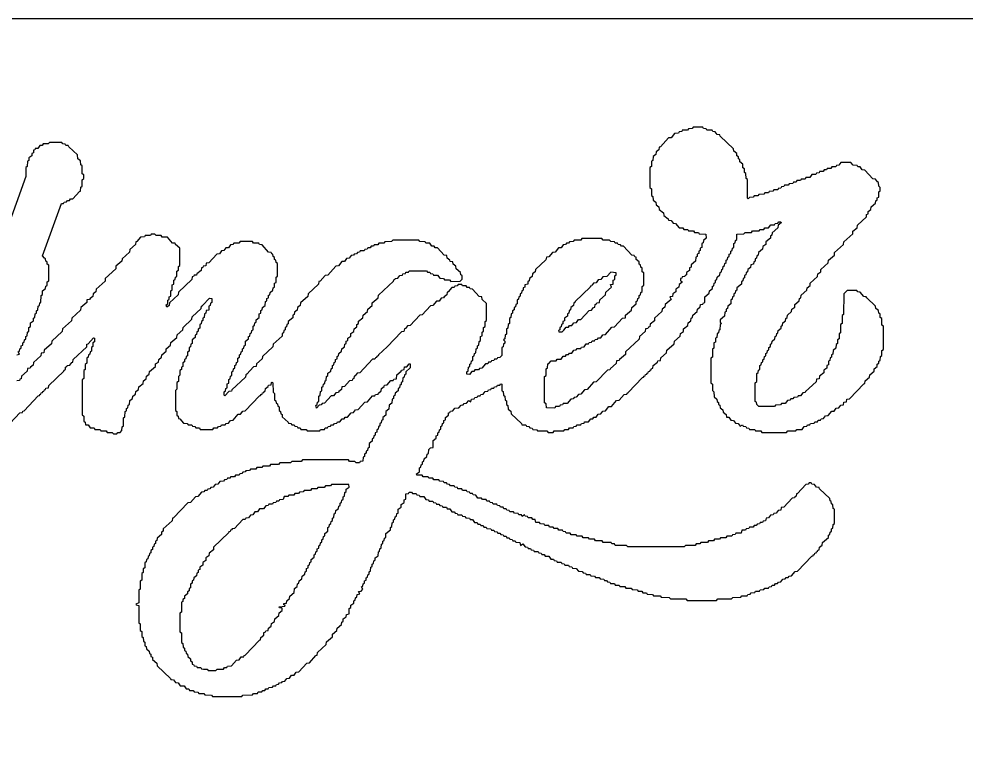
# Model space of a CAD drawing. Header units: millimetres. Extents: x 0 to 194, y 0 to 384.
# Drawn here: x 55.5 to 111, y 227.3 to 269.5 of the extents above; entities that cross this region are included whole.
import ezdxf

# ---------------------------------------------------------------- set-up
doc = ezdxf.new("R2010")
doc.units = ezdxf.units.MM
doc.layers.add('CUT_INNER', color=1, linetype='CONTINUOUS')
doc.layers.add('CUT_OUTER', color=1, linetype='CONTINUOUS')

msp = doc.modelspace()

# ---------------------------------------------------------------- linework, layer by layer
at = {"layer": 'CUT_INNER'}
msp.add_lwpolyline([(25.39, 27.815), (174.61, 27.815, 0.4142136), (176.61, 29.815), (176.61, 267.485, 0.4142136), (174.61, 269.485), (25.39, 269.485, 0.4142136), (23.39, 267.485), (23.39, 29.815, 0.4142136)], format="xyb", close=True, dxfattribs=at)
for points in [[(90.1845, 254.652), (89.9525, 254.393), (89.7195, 254.38), (89.5945, 254.214), (89.4445, 254.197), (89.3265, 254.035), (89.1755, 254.018), (89.1535, 253.951), (89.0865, 253.929), (89.0645, 253.862), (88.9975, 253.839), (88.9745, 253.772), (88.0975, 252.94), (88.0745, 252.873), (88.0075, 252.85), (87.9955, 252.706), (87.8295, 252.582), (87.8165, 252.438), (87.7325, 252.388), (87.7275, 252.259), (87.6465, 252.217), (87.6375, 252.08), (87.4715, 251.956), (87.4585, 251.812), (87.3755, 251.762), (87.3695, 251.633), (87.2885, 251.592), (87.2805, 251.455), (87.1985, 251.413), (87.1905, 251.276), (87.1095, 251.234), (87.1345, 251.167), (87.3345, 251.165), (87.4235, 251.255), (87.5665, 251.425), (87.7105, 251.438), (87.7605, 251.522), (87.8895, 251.527), (88.0135, 251.694), (88.1645, 251.71), (88.2815, 251.872), (88.4325, 251.889), (88.9075, 252.409), (89.0515, 252.421), (89.1755, 252.588), (89.2425, 252.61), (89.2555, 252.754), (89.3325, 252.789), (89.3545, 252.856), (89.5115, 252.878), (89.5275, 253.029), (89.8685, 253.325), (89.8855, 253.476), (90.2265, 253.772), (90.1535, 253.923), (90.3205, 253.958), (90.3255, 254.176), (90.4095, 254.226), (90.4155, 254.444), (90.4985, 254.495), (90.5015, 254.623)], [(73.8225, 242.224), (73.7535, 242.136), (73.4545, 242.133), (73.3865, 242.045), (73.0075, 242.044), (72.9575, 241.96), (72.6505, 241.955), (72.5915, 241.868), (72.2025, 241.865), (72.1525, 241.781), (71.9345, 241.776), (71.8845, 241.692), (71.6585, 241.684), (71.6075, 241.6), (71.3085, 241.597), (71.2585, 241.513), (71.0325, 241.505), (70.9905, 241.334), (70.7635, 241.326), (70.7225, 241.245), (70.5935, 241.239), (70.5435, 241.155), (70.3995, 241.143), (70.3645, 241.066), (70.1465, 241.06), (70.0965, 240.977), (69.9595, 240.968), (69.8275, 240.798), (69.6015, 240.789), (69.4775, 240.623), (69.3265, 240.606), (69.2095, 240.444), (69.0585, 240.428), (68.9405, 240.266), (68.7965, 240.253), (68.7465, 240.169), (68.6115, 240.159), (68.1365, 239.64), (67.9855, 239.623), (67.9625, 239.556), (67.8955, 239.534), (67.8735, 239.466), (67.8065, 239.444), (67.7845, 239.377), (66.9065, 238.544), (66.8895, 238.394), (66.6385, 238.187), (66.6215, 238.036), (66.4595, 237.919), (66.4425, 237.768), (66.2805, 237.65), (66.2645, 237.499), (66.0975, 237.375), (66.0895, 237.238), (66.0085, 237.196), (66.0025, 237.068), (65.9185, 237.017), (65.9065, 236.874), (65.7405, 236.749), (65.7315, 236.612), (65.6545, 236.577), (65.6425, 236.433), (65.5585, 236.383), (65.5525, 236.165), (65.4765, 236.13), (65.4635, 235.986), (65.3795, 235.936), (65.3745, 235.808), (65.2075, 235.683), (65.1955, 235.539), (65.1115, 235.489), (65.1055, 235.36), (65.0245, 235.319), (65.0195, 234.743), (64.9315, 234.675), (64.9315, 233.59), (65.0195, 233.522), (65.0205, 232.965), (65.1085, 232.896), (65.1145, 232.678), (65.1955, 232.636), (65.2035, 232.499), (65.2845, 232.457), (65.2905, 232.329), (65.3745, 232.279), (65.3865, 232.135), (65.5525, 232.01), (65.5585, 231.882), (65.6425, 231.832), (65.6545, 231.688), (65.7225, 231.665), (65.7565, 231.588), (65.9005, 231.576), (65.9355, 231.499), (66.1535, 231.493), (66.2035, 231.41), (66.3225, 231.405), (66.5195, 231.401), (66.5795, 231.316), (67.0385, 231.316), (67.1065, 231.404), (67.4945, 231.407), (67.5455, 231.491), (67.6895, 231.503), (67.7235, 231.58), (67.9575, 231.593), (68.2535, 231.934), (68.3975, 231.946), (68.5215, 232.112), (68.6725, 232.129), (68.6945, 232.196), (68.7625, 232.219), (69.5945, 233.096), (69.6615, 233.118), (69.6745, 233.262), (69.8405, 233.386), (69.8575, 233.537), (69.9245, 233.56), (69.9595, 233.637), (70.1085, 233.655), (70.1215, 233.799), (70.2875, 233.923), (70.3045, 234.074), (70.4665, 234.191), (70.4835, 234.342), (70.7345, 234.549), (70.7515, 234.7), (70.9215, 234.842), (70.9135, 234.968), (70.7635, 234.986), (70.7475, 235.05), (71.0865, 235.08), (71.0965, 235.14), (71.0195, 235.175), (71.0195, 235.236), (71.1815, 235.264), (71.1945, 235.408), (71.3605, 235.532), (71.3775, 235.683), (71.6325, 235.897), (71.6415, 236.123), (71.8075, 236.248), (71.8205, 236.392), (71.9035, 236.442), (71.9135, 236.577), (72.0755, 236.695), (72.0925, 236.846), (72.2585, 236.97), (72.2675, 237.107), (72.3445, 237.142), (72.3565, 237.286), (72.4405, 237.336), (72.4465, 237.464), (72.5275, 237.506), (72.5355, 237.643), (72.6165, 237.685), (72.6245, 237.822), (72.7955, 237.953), (72.8035, 238.09), (72.8845, 238.132), (72.8935, 238.269), (72.9745, 238.311), (72.9825, 238.448), (73.0635, 238.49), (73.0715, 238.627), (73.1485, 238.662), (73.1615, 238.806), (73.2455, 238.856), (73.2505, 238.984), (73.3315, 239.026), (73.3405, 239.163), (73.4215, 239.205), (73.4295, 239.342), (73.6005, 239.473), (73.6085, 239.7), (73.6855, 239.735), (73.6975, 239.879), (73.7815, 239.929), (73.7875, 240.057), (73.8685, 240.099), (73.8765, 240.236), (73.9575, 240.278), (73.9665, 240.504), (74.0475, 240.546), (74.0595, 240.69), (74.2255, 240.815), (74.2345, 240.952), (74.3155, 240.993), (74.3235, 241.13), (74.4045, 241.172), (74.4105, 241.301), (74.4945, 241.351), (74.5065, 241.495), (74.5835, 241.53), (74.5895, 241.748), (74.6725, 241.798), (74.6815, 241.935), (74.8515, 242.066), (74.8265, 242.223)]]:
    msp.add_lwpolyline(points, close=True, dxfattribs=at)
at = {"layer": 'CUT_OUTER'}
for points in [[(54.9925, 245.809), (55.5575, 246.418), (55.7075, 246.435), (55.7305, 246.502), (55.7975, 246.524), (56.6295, 247.402), (56.6965, 247.424), (56.7195, 247.491), (56.7865, 247.514), (56.8085, 247.581), (56.8755, 247.603), (56.8985, 247.67), (56.9655, 247.692), (56.9875, 247.759), (57.0545, 247.782), (57.0775, 247.849), (57.2335, 247.871), (57.2505, 248.022), (58.1275, 248.855), (58.1495, 248.922), (58.2175, 248.944), (58.2295, 249.088), (58.3065, 249.123), (58.3285, 249.19), (58.4795, 249.207), (58.5975, 249.369), (58.6645, 249.391), (58.6805, 249.542), (59.4685, 250.285), (59.4855, 250.436), (59.5525, 250.459), (59.8735, 250.808), (59.9225, 250.778), (59.9225, 250.569), (59.8365, 250.51), (59.8305, 250.292), (59.7465, 250.242), (59.7415, 250.024), (59.6645, 249.989), (59.6515, 249.845), (59.5745, 249.81), (59.5625, 249.666), (59.4785, 249.616), (59.4755, 249.317), (59.3875, 249.249), (59.3865, 248.959), (59.2995, 248.901), (59.2965, 248.423), (59.2085, 248.355), (59.2085, 246.287), (59.2965, 246.218), (59.2995, 245.919), (59.3835, 245.869), (59.4015, 245.72), (59.5455, 245.707), (59.6695, 245.541), (59.9035, 245.528), (59.9535, 245.444), (60.2525, 245.442), (60.3025, 245.358), (60.6105, 245.352), (60.6605, 245.268), (60.9675, 245.263), (61.0365, 245.175), (61.2365, 245.176), (61.2865, 245.26), (61.4235, 245.268), (61.5295, 245.375), (61.5375, 245.601), (61.6215, 245.651), (61.6245, 246.129), (61.7115, 246.188), (61.7165, 246.495), (61.7975, 246.537), (61.8035, 246.665), (61.8875, 246.716), (61.8995, 246.86), (61.9765, 246.895), (61.9895, 247.128), (62.1515, 247.245), (62.1675, 247.396), (62.3295, 247.514), (62.3465, 247.664), (62.5085, 247.782), (62.5255, 247.933), (62.7775, 248.139), (62.7935, 248.29), (62.9555, 248.408), (62.9725, 248.558), (63.1385, 248.683), (63.1515, 248.827), (63.4925, 249.123), (63.5095, 249.274), (63.6715, 249.391), (63.6875, 249.542), (63.8545, 249.666), (63.8665, 249.81), (64.1185, 250.017), (64.1345, 250.168), (64.3865, 250.375), (64.4035, 250.526), (64.7445, 250.822), (64.7605, 250.973), (65.1015, 251.269), (65.1185, 251.42), (65.6385, 251.895), (65.6545, 252.046), (66.1745, 252.521), (66.1915, 252.671), (66.2585, 252.694), (66.6595, 253.131), (66.8045, 253.112), (66.8045, 252.885), (66.7235, 252.843), (66.7115, 252.699), (66.6345, 252.664), (66.6215, 252.431), (66.4655, 252.409), (66.4475, 252.259), (66.3665, 252.217), (66.3575, 251.991), (66.2765, 251.949), (66.2715, 251.821), (66.1875, 251.77), (66.1745, 251.626), (66.0975, 251.592), (66.0895, 251.365), (66.0085, 251.323), (66.0025, 251.195), (65.9185, 251.144), (65.9065, 251.001), (65.8295, 250.966), (65.8215, 250.829), (65.6505, 250.697), (65.6455, 250.479), (65.5615, 250.429), (65.5485, 250.285), (65.4715, 250.25), (65.4635, 250.024), (65.3795, 249.974), (65.3745, 249.756), (65.2935, 249.714), (65.2845, 249.577), (65.2075, 249.542), (65.1955, 249.398), (65.1115, 249.348), (65.1055, 249.13), (65.0295, 249.095), (65.0165, 248.951), (64.9325, 248.901), (64.9315, 248.612), (64.8435, 248.543), (64.8405, 248.244), (64.7535, 248.185), (64.7515, 247.797), (64.6635, 247.729), (64.6635, 246.555), (64.7485, 246.495), (64.7535, 246.277), (64.8375, 246.227), (64.8505, 246.083), (64.9175, 246.061), (65.1315, 245.805), (65.3575, 245.797), (65.4075, 245.713), (65.6255, 245.707), (65.6675, 245.626), (65.8045, 245.618), (65.8545, 245.534), (66.0725, 245.528), (66.1225, 245.444), (66.8685, 245.444), (66.9195, 245.528), (67.1375, 245.534), (67.1875, 245.618), (67.3315, 245.63), (67.3665, 245.707), (67.5845, 245.713), (67.6345, 245.797), (67.7785, 245.809), (67.8955, 245.971), (68.0465, 245.988), (68.3425, 246.329), (68.4865, 246.341), (68.6115, 246.508), (68.7625, 246.524), (69.5945, 247.402), (69.6615, 247.424), (69.6845, 247.491), (69.7515, 247.514), (69.7735, 247.581), (69.8405, 247.603), (69.8625, 247.67), (69.9295, 247.692), (69.9465, 247.843), (70.1085, 247.961), (70.1315, 248.028), (70.2875, 248.05), (70.3005, 248.194), (70.3465, 248.215), (70.3855, 248.176), (70.3865, 247.618), (70.4745, 247.55), (70.4765, 247.171), (70.5605, 247.121), (70.5725, 246.977), (70.6495, 246.942), (70.6615, 246.798), (70.7385, 246.763), (70.7445, 246.545), (70.8285, 246.495), (70.8405, 246.351), (70.9175, 246.316), (70.9305, 246.172), (71.2715, 245.876), (71.2935, 245.809), (71.4375, 245.797), (71.4875, 245.713), (71.6165, 245.707), (71.6585, 245.626), (71.7955, 245.618), (71.8365, 245.537), (71.9735, 245.528), (72.0155, 245.447), (72.3235, 245.442), (72.3915, 245.354), (73.1275, 245.355), (73.1785, 245.439), (73.4045, 245.447), (73.4465, 245.528), (73.5835, 245.537), (73.6185, 245.614), (73.7625, 245.626), (73.8125, 245.71), (73.9405, 245.715), (73.9825, 245.797), (74.1195, 245.805), (74.1615, 245.886), (74.2985, 245.894), (74.4295, 246.065), (74.5585, 246.07), (74.6085, 246.154), (74.7525, 246.167), (74.9595, 246.418), (75.1105, 246.435), (75.2275, 246.597), (75.3785, 246.614), (75.7645, 247.044), (75.9145, 247.061), (76.2115, 247.402), (76.3465, 247.412), (76.3965, 247.495), (76.5405, 247.508), (76.5635, 247.575), (76.7295, 247.699), (76.7425, 247.843), (76.9045, 247.961), (76.9265, 248.028), (77.0775, 248.044), (77.2915, 248.3), (77.4195, 248.306), (77.4695, 248.389), (77.6135, 248.402), (77.6365, 248.648), (77.8875, 248.855), (77.9095, 248.922), (78.0665, 248.944), (78.0885, 249.101), (78.2325, 249.113), (78.3565, 249.279), (78.4245, 249.274), (78.4285, 249.04), (78.1685, 248.82), (78.1605, 248.683), (78.0835, 248.648), (78.0705, 248.504), (77.9865, 248.454), (77.9815, 248.236), (77.9005, 248.194), (77.8945, 248.065), (77.8105, 248.015), (77.7985, 247.871), (77.7215, 247.836), (77.7125, 247.699), (77.5465, 247.575), (77.5345, 247.431), (77.4505, 247.381), (77.4445, 247.252), (77.3635, 247.21), (77.3555, 246.984), (77.1845, 246.853), (77.1765, 246.626), (77.0065, 246.495), (76.9975, 246.269), (76.8275, 246.137), (76.8185, 246), (76.7425, 245.966), (76.7295, 245.822), (76.6455, 245.771), (76.6405, 245.643), (76.5585, 245.601), (76.5505, 245.464), (76.4695, 245.422), (76.4615, 245.285), (76.3805, 245.243), (76.3715, 245.106), (76.2905, 245.064), (76.2825, 244.928), (76.2015, 244.886), (76.1925, 244.749), (76.0225, 244.617), (76.0145, 244.391), (75.9335, 244.349), (75.9245, 244.212), (75.8435, 244.17), (75.8385, 244.042), (75.7545, 243.992), (75.7415, 243.848), (75.6645, 243.813), (75.6465, 243.574), (75.5025, 243.561), (75.4525, 243.477), (75.2525, 243.476), (75.1845, 243.564), (74.8765, 243.57), (74.8165, 243.655), (72.1235, 243.655), (72.0455, 243.565), (71.4875, 243.564), (71.4195, 243.476), (70.7825, 243.476), (70.7135, 243.388), (70.2355, 243.385), (70.1775, 243.299), (69.7885, 243.296), (69.7305, 243.209), (69.4315, 243.206), (69.3725, 243.12), (69.0735, 243.117), (69.0145, 243.03), (68.7965, 243.025), (68.7625, 242.948), (68.6185, 242.935), (68.5675, 242.852), (68.4395, 242.846), (68.3975, 242.765), (68.1795, 242.759), (68.1205, 242.673), (67.9025, 242.667), (67.8675, 242.59), (67.7235, 242.578), (67.6895, 242.501), (67.5455, 242.488), (67.4945, 242.404), (67.2765, 242.399), (67.1525, 242.233), (67.0015, 242.216), (66.8845, 242.054), (66.7405, 242.041), (66.6905, 241.957), (66.5615, 241.952), (66.5195, 241.871), (66.3825, 241.862), (66.3405, 241.781), (66.2035, 241.773), (65.9905, 241.517), (65.8395, 241.501), (65.5435, 241.16), (65.3925, 241.143), (64.5595, 240.266), (64.4925, 240.243), (64.4755, 240.092), (63.9565, 239.617), (63.9435, 239.473), (63.8595, 239.423), (63.8495, 239.288), (63.5945, 239.074), (63.5855, 238.937), (63.5045, 238.895), (63.4965, 238.758), (63.4155, 238.716), (63.4075, 238.579), (63.3265, 238.537), (63.3175, 238.4), (63.2365, 238.359), (63.2285, 238.222), (63.1475, 238.18), (63.1385, 238.043), (63.0625, 238.008), (63.0495, 237.864), (62.9725, 237.829), (62.9605, 237.685), (62.8765, 237.635), (62.8735, 237.336), (62.7865, 237.277), (62.7815, 237.059), (62.6975, 237.009), (62.6945, 236.621), (62.6075, 236.562), (62.6055, 236.084), (62.5185, 236.025), (62.5155, 235.279), (62.3385, 235.211), (62.3595, 235.165), (62.5155, 235.131), (62.5185, 234.117), (62.6055, 234.058), (62.6075, 233.67), (62.6945, 233.611), (62.6975, 233.312), (62.7815, 233.262), (62.7895, 233.036), (62.8735, 232.985), (62.8785, 232.768), (62.9605, 232.726), (62.9725, 232.582), (63.1385, 232.457), (63.1475, 232.32), (63.2285, 232.279), (63.2335, 232.15), (63.3175, 232.1), (63.3305, 231.956), (63.5815, 231.749), (63.5985, 231.598), (64.3865, 230.855), (64.4085, 230.788), (64.5595, 230.771), (64.6775, 230.609), (64.8275, 230.592), (64.9525, 230.426), (65.1785, 230.418), (65.3025, 230.251), (65.4465, 230.239), (65.4885, 230.158), (65.7155, 230.149), (65.7565, 230.068), (65.9835, 230.06), (66.0335, 229.976), (66.3325, 229.973), (66.3915, 229.887), (66.7795, 229.884), (66.8385, 229.797), (68.5585, 229.796), (68.6265, 229.884), (69.1935, 229.887), (69.2525, 229.973), (69.4705, 229.979), (69.5205, 230.063), (69.7385, 230.068), (69.7805, 230.149), (69.9085, 230.155), (69.9595, 230.239), (70.1035, 230.251), (70.1385, 230.328), (70.3645, 230.337), (70.4065, 230.418), (70.5435, 230.426), (70.5855, 230.507), (70.7135, 230.513), (70.7635, 230.597), (70.9075, 230.609), (70.9425, 230.686), (71.0795, 230.694), (71.2045, 230.861), (71.3545, 230.877), (71.4725, 231.039), (71.6235, 231.056), (71.7405, 231.218), (71.8915, 231.235), (72.3665, 231.755), (72.5175, 231.771), (72.9025, 232.202), (72.9695, 232.224), (72.9865, 232.375), (73.5065, 232.85), (73.5235, 233.001), (73.8645, 233.297), (73.8765, 233.441), (74.1325, 233.655), (74.1495, 233.806), (74.4005, 234.012), (74.4135, 234.156), (74.4965, 234.207), (74.5065, 234.342), (74.6725, 234.466), (74.6855, 234.61), (74.8515, 234.645), (74.8575, 234.953), (74.9415, 235.003), (74.9495, 235.14), (75.1205, 235.271), (75.1285, 235.408), (75.2095, 235.45), (75.2155, 235.578), (75.2985, 235.629), (75.3115, 235.773), (75.4775, 235.808), (75.3965, 235.944), (75.5505, 235.97), (75.6565, 236.076), (75.5755, 236.213), (75.6565, 236.255), (75.6645, 236.392), (75.7485, 236.442), (75.7545, 236.57), (75.8355, 236.612), (75.8435, 236.749), (75.9245, 236.791), (75.9335, 236.928), (76.0145, 236.97), (76.0225, 237.107), (76.1035, 237.149), (76.1115, 237.375), (76.1925, 237.417), (76.1985, 237.545), (76.2825, 237.596), (76.2945, 237.74), (76.3715, 237.775), (76.3805, 237.912), (76.5505, 238.043), (76.5585, 238.269), (76.6355, 238.304), (76.6485, 238.448), (76.7325, 238.498), (76.7375, 238.716), (76.8185, 238.758), (76.8245, 238.887), (76.9085, 238.937), (76.9205, 239.081), (76.9975, 239.116), (77.0065, 239.342), (77.2655, 239.563), (77.2745, 239.7), (77.3585, 239.75), (77.3635, 239.968), (77.4445, 240.01), (77.4535, 240.147), (77.5345, 240.189), (77.5395, 240.317), (77.6235, 240.368), (77.6365, 240.511), (77.7125, 240.546), (77.7215, 240.773), (77.8875, 240.897), (77.9045, 241.048), (78.0665, 241.165), (78.0785, 241.309), (78.1605, 241.351), (78.1685, 241.667), (78.3225, 241.692), (78.3725, 241.776), (78.5005, 241.773), (78.5515, 241.689), (78.7695, 241.684), (78.8045, 241.607), (78.9475, 241.594), (78.9985, 241.51), (79.2165, 241.505), (79.3475, 241.334), (79.4845, 241.326), (79.5345, 241.242), (79.7525, 241.237), (79.7945, 241.155), (79.9315, 241.147), (79.9735, 241.066), (80.1015, 241.06), (80.1525, 240.977), (80.2965, 240.964), (80.3315, 240.887), (80.5575, 240.879), (80.5995, 240.798), (80.7435, 240.785), (80.8605, 240.623), (81.0045, 240.611), (81.0545, 240.527), (81.1835, 240.521), (81.2255, 240.44), (81.4515, 240.432), (81.4865, 240.355), (81.6305, 240.342), (81.6805, 240.259), (81.8985, 240.253), (81.9405, 240.172), (82.0845, 240.159), (82.2015, 239.997), (82.3455, 239.985), (82.3955, 239.901), (82.5245, 239.895), (82.5665, 239.814), (82.7035, 239.806), (82.7455, 239.725), (82.8825, 239.717), (82.9235, 239.635), (83.1505, 239.627), (83.1925, 239.546), (83.3295, 239.538), (83.3715, 239.457), (83.5075, 239.448), (83.5585, 239.364), (83.6865, 239.359), (83.7285, 239.278), (83.8655, 239.269), (83.9075, 239.188), (84.0445, 239.18), (84.0865, 239.099), (84.2235, 239.091), (84.2655, 239.01), (84.4025, 239.001), (84.4435, 238.92), (84.5805, 238.912), (84.6225, 238.831), (84.8495, 238.822), (84.8915, 238.652), (85.0275, 238.733), (85.1525, 238.567), (85.2965, 238.554), (85.3465, 238.47), (85.4755, 238.465), (85.5165, 238.384), (85.6535, 238.375), (85.6955, 238.294), (85.9225, 238.286), (85.9575, 238.209), (86.1005, 238.197), (86.1355, 238.12), (86.2795, 238.107), (86.3305, 238.023), (86.5475, 238.018), (86.6725, 237.851), (86.8165, 237.839), (86.8665, 237.755), (86.9955, 237.749), (87.0365, 237.668), (87.2635, 237.66), (87.3055, 237.579), (87.4425, 237.571), (87.4925, 237.487), (87.7105, 237.481), (87.7455, 237.404), (87.8895, 237.392), (87.9395, 237.308), (88.1575, 237.302), (88.2885, 237.132), (88.5065, 237.126), (88.5565, 237.043), (88.7005, 237.03), (88.7355, 236.953), (88.9625, 236.945), (89.0125, 236.861), (89.2305, 236.855), (89.2805, 236.772), (89.4985, 236.766), (89.5485, 236.682), (89.7665, 236.677), (89.8085, 236.595), (89.9375, 236.59), (89.9875, 236.506), (90.1315, 236.494), (90.1665, 236.417), (90.3925, 236.408), (90.4425, 236.324), (90.6605, 236.319), (90.7115, 236.235), (91.0005, 236.234), (91.0685, 236.146), (91.3675, 236.143), (91.4265, 236.056), (91.7255, 236.053), (91.7755, 235.97), (92.0025, 235.961), (92.0525, 235.877), (92.2705, 235.872), (92.3205, 235.788), (92.6275, 235.782), (92.6785, 235.699), (93.0665, 235.696), (93.1355, 235.608), (93.6035, 235.606), (93.6715, 235.518), (94.5765, 235.518), (94.6555, 235.429), (96.3655, 235.429), (96.4435, 235.518), (97.2595, 235.518), (97.3275, 235.606), (97.8055, 235.609), (97.8645, 235.696), (98.1715, 235.701), (98.2065, 235.778), (98.3505, 235.791), (98.4005, 235.875), (98.6185, 235.88), (98.6685, 235.964), (98.8865, 235.97), (98.9375, 236.053), (99.1555, 236.059), (99.2055, 236.143), (99.4235, 236.148), (99.4655, 236.229), (99.6025, 236.238), (99.6435, 236.319), (99.7805, 236.327), (99.8225, 236.408), (99.9515, 236.414), (100.0015, 236.498), (100.1455, 236.51), (100.2695, 236.677), (100.4065, 236.685), (100.4485, 236.766), (100.5775, 236.772), (100.6275, 236.855), (100.7715, 236.868), (100.9855, 237.124), (101.1295, 237.136), (101.9615, 238.014), (102.0285, 238.036), (102.0455, 238.097), (102.1185, 238.125), (102.1405, 238.192), (102.2075, 238.215), (102.2245, 238.276), (102.2975, 238.304), (102.3195, 238.371), (102.3865, 238.394), (102.4035, 238.544), (102.5695, 238.669), (102.5825, 238.813), (102.9275, 239.116), (102.9325, 239.244), (103.0165, 239.295), (103.0245, 239.432), (103.1055, 239.473), (103.1145, 239.61), (103.1955, 239.652), (103.2035, 239.879), (103.2875, 239.929), (103.2875, 240.764), (103.2035, 240.815), (103.1985, 241.033), (103.1145, 241.083), (103.1015, 241.227), (103.0245, 241.262), (103.0165, 241.399), (102.4035, 241.97), (102.3805, 242.037), (102.2365, 242.05), (102.1125, 242.216), (101.9685, 242.228), (101.9185, 242.312), (101.7985, 242.312), (101.7475, 242.228), (101.6045, 242.216), (101.1295, 241.696), (101.0625, 241.674), (101.0495, 241.53), (100.9725, 241.495), (100.9505, 241.428), (100.7995, 241.411), (100.3245, 240.891), (100.1675, 240.869), (100.1455, 240.713), (99.9945, 240.696), (99.8775, 240.534), (99.7335, 240.521), (99.6915, 240.44), (99.5475, 240.428), (99.4235, 240.261), (99.2795, 240.249), (99.2445, 240.083), (99.1155, 240.077), (99.0655, 239.993), (98.9285, 239.985), (98.8865, 239.904), (98.7495, 239.895), (98.7075, 239.814), (98.5715, 239.806), (98.5295, 239.725), (98.3025, 239.717), (98.2605, 239.635), (98.1165, 239.623), (98.0825, 239.546), (97.8555, 239.538), (97.8135, 239.367), (97.5065, 239.362), (97.4635, 239.282), (97.3195, 239.269), (97.2685, 239.186), (96.9795, 239.184), (96.9115, 239.096), (96.6125, 239.093), (96.5535, 239.007), (96.2545, 239.004), (96.1965, 238.917), (95.8975, 238.915), (95.8385, 238.828), (95.4505, 238.825), (95.3995, 238.741), (95.1735, 238.733), (95.1235, 238.649), (94.5555, 238.646), (94.4875, 238.558), (91.1685, 238.558), (91.0995, 238.646), (90.4425, 238.649), (90.3925, 238.733), (90.2485, 238.746), (90.2055, 238.825), (89.7375, 238.827), (89.6685, 238.915), (89.2805, 238.917), (89.2215, 239.004), (88.9225, 239.007), (88.8645, 239.093), (88.5655, 239.096), (88.5065, 239.183), (88.2075, 239.186), (88.1485, 239.272), (87.8505, 239.275), (87.7915, 239.362), (87.5735, 239.367), (87.5315, 239.448), (87.3875, 239.461), (87.3525, 239.538), (87.1265, 239.546), (87.0765, 239.63), (86.8585, 239.635), (86.8075, 239.719), (86.5895, 239.725), (86.5395, 239.809), (86.3215, 239.814), (86.2715, 239.898), (86.0535, 239.904), (86.0035, 239.988), (85.7855, 239.993), (85.7505, 240.159), (85.6065, 240.172), (85.5565, 240.256), (85.3385, 240.261), (85.2965, 240.342), (85.1525, 240.355), (85.1175, 240.432), (84.9885, 240.348), (84.9385, 240.432), (84.7945, 240.444), (84.7595, 240.521), (84.5335, 240.53), (84.4835, 240.613), (84.2655, 240.619), (84.2235, 240.7), (84.0865, 240.708), (84.0445, 240.789), (83.9155, 240.795), (83.8655, 240.879), (83.7215, 240.891), (83.6865, 240.968), (83.5495, 240.977), (83.5075, 241.058), (83.2815, 241.066), (83.2395, 241.147), (83.1025, 241.155), (83.0675, 241.232), (82.9235, 241.245), (82.8735, 241.329), (82.6555, 241.334), (82.6055, 241.418), (82.3875, 241.424), (82.2635, 241.59), (82.1195, 241.603), (82.0685, 241.686), (81.9405, 241.692), (81.8985, 241.773), (81.7615, 241.781), (81.7195, 241.862), (81.4935, 241.871), (81.4435, 241.955), (81.2255, 241.96), (81.1905, 242.037), (81.0465, 242.05), (80.9965, 242.133), (80.7785, 242.139), (80.7365, 242.22), (80.6075, 242.226), (80.5575, 242.309), (80.4135, 242.322), (80.3785, 242.399), (80.1525, 242.407), (80.1015, 242.491), (79.8025, 242.494), (79.7445, 242.58), (79.5265, 242.586), (79.4765, 242.67), (79.1775, 242.673), (79.1185, 242.759), (78.8115, 242.765), (78.7985, 242.836), (78.9645, 242.96), (78.9735, 243.187), (79.0495, 243.222), (79.0625, 243.366), (79.1465, 243.416), (79.1515, 243.544), (79.2325, 243.586), (79.2415, 243.723), (79.4075, 243.848), (79.4205, 243.992), (79.5015, 244.033), (79.5095, 244.26), (79.6155, 244.366), (79.7695, 244.391), (79.7775, 244.796), (79.9485, 244.928), (79.9565, 245.064), (80.0375, 245.106), (80.0465, 245.243), (80.1275, 245.285), (80.1325, 245.414), (80.2165, 245.464), (80.2295, 245.608), (80.3055, 245.643), (80.3145, 245.78), (80.3955, 245.822), (80.4035, 245.959), (80.4845, 246), (80.4935, 246.137), (80.6635, 246.269), (80.6765, 246.413), (80.7435, 246.435), (80.7785, 246.512), (80.9225, 246.524), (81.0465, 246.691), (81.2725, 246.699), (81.4035, 246.869), (81.5325, 246.875), (81.5825, 246.959), (81.7265, 246.971), (81.8515, 247.138), (81.9875, 247.057), (82.0225, 247.223), (82.1665, 247.235), (82.2175, 247.319), (82.3455, 247.325), (82.3875, 247.406), (82.5245, 247.414), (82.5665, 247.495), (82.7035, 247.504), (82.8275, 247.67), (82.9715, 247.683), (83.0215, 247.766), (83.1505, 247.772), (83.1925, 247.853), (83.3295, 247.861), (83.3715, 247.942), (83.5075, 247.951), (83.5495, 248.032), (83.6865, 248.04), (83.7285, 248.121), (83.7955, 248.096), (83.7985, 247.708), (83.8825, 247.657), (83.8875, 247.439), (83.9745, 247.381), (83.9805, 247.163), (84.0635, 247.113), (84.0695, 246.895), (84.1535, 246.844), (84.1585, 246.626), (84.3255, 246.502), (84.3415, 246.351), (84.9515, 245.787), (84.9735, 245.72), (85.2065, 245.707), (85.2485, 245.626), (85.3775, 245.62), (85.4275, 245.537), (85.5715, 245.524), (85.6065, 245.447), (85.8495, 245.422), (85.8825, 245.355), (86.4405, 245.354), (86.5085, 245.266), (86.7985, 245.264), (86.8665, 245.352), (87.4335, 245.355), (87.4925, 245.442), (87.7105, 245.447), (87.7605, 245.531), (87.9785, 245.537), (88.0135, 245.614), (88.1575, 245.626), (88.1995, 245.707), (88.4175, 245.713), (88.4675, 245.797), (88.6115, 245.809), (88.6465, 245.886), (88.8725, 245.894), (89.0035, 246.065), (89.1325, 246.07), (89.1825, 246.154), (89.3265, 246.167), (89.4445, 246.329), (89.5945, 246.346), (89.7125, 246.508), (89.8635, 246.524), (90.0695, 246.776), (90.2205, 246.793), (90.5175, 247.134), (90.6675, 247.15), (90.9645, 247.491), (91.1145, 247.508), (91.1375, 247.575), (91.2045, 247.597), (92.0365, 248.475), (92.1045, 248.497), (92.1265, 248.564), (92.1935, 248.586), (92.2155, 248.654), (92.2825, 248.676), (92.3055, 248.743), (92.3725, 248.765), (92.3945, 248.832), (92.4615, 248.855), (92.4845, 248.922), (92.5515, 248.944), (92.5735, 249.011), (92.6405, 249.034), (92.6575, 249.184), (92.9085, 249.391), (92.9315, 249.458), (93.0875, 249.481), (93.1045, 249.631), (93.4455, 249.928), (93.4625, 250.079), (93.8925, 250.464), (93.9095, 250.615), (94.2495, 250.911), (94.2665, 251.062), (94.4325, 251.186), (94.4455, 251.33), (94.6965, 251.537), (94.7135, 251.688), (94.8755, 251.805), (94.8885, 251.949), (94.9695, 251.991), (94.9825, 252.135), (95.2335, 252.342), (95.2505, 252.493), (95.4165, 252.617), (95.4295, 252.761), (95.5785, 252.779), (95.6135, 252.856), (95.6805, 252.878), (95.6935, 253.201), (95.9485, 253.415), (95.9655, 253.566), (96.1315, 253.69), (96.1405, 253.827), (96.2175, 253.862), (96.2295, 254.006), (96.3105, 254.048), (96.3185, 254.184), (96.4005, 254.226), (96.4085, 254.363), (96.5785, 254.495), (96.5875, 254.632), (96.6685, 254.673), (96.6765, 254.81), (96.7535, 254.845), (96.7665, 254.989), (96.8495, 255.039), (96.8555, 255.168), (96.9365, 255.21), (96.9445, 255.347), (97.0255, 255.389), (97.0345, 255.526), (97.1155, 255.568), (97.1235, 255.704), (97.2045, 255.746), (97.2135, 255.883), (97.2945, 255.925), (97.3025, 256.062), (97.3835, 256.104), (97.3915, 256.33), (97.4685, 256.365), (97.4815, 256.509), (97.5655, 256.559), (97.5745, 256.874), (97.9845, 256.889), (98.0525, 256.977), (98.4315, 256.979), (98.4905, 257.065), (98.8785, 257.068), (98.9375, 257.155), (99.1555, 257.16), (99.2055, 257.244), (99.4235, 257.25), (99.5545, 257.42), (99.7805, 257.428), (99.8155, 257.505), (99.9595, 257.518), (100.0195, 257.603), (100.1385, 257.599), (100.1555, 257.535), (99.9895, 257.41), (99.9725, 257.259), (99.6315, 256.963), (99.6185, 256.819), (99.5355, 256.769), (99.5295, 256.64), (99.2735, 256.427), (99.2565, 256.276), (99.0905, 256.152), (99.0785, 256.008), (98.8265, 255.801), (98.8145, 255.657), (98.7305, 255.607), (98.7245, 255.478), (98.6435, 255.436), (98.6355, 255.299), (98.5545, 255.257), (98.5415, 255.114), (98.3855, 255.091), (98.3625, 254.935), (98.2005, 254.817), (98.1885, 254.673), (98.1045, 254.623), (98.0985, 254.495), (98.0175, 254.453), (98.0095, 254.316), (97.9285, 254.274), (97.9205, 254.137), (97.8385, 254.095), (97.8305, 253.958), (97.5705, 253.737), (97.5625, 253.6), (97.4785, 253.55), (97.4725, 253.422), (97.3915, 253.38), (97.3835, 253.243), (97.3025, 253.201), (97.2945, 253.064), (97.2135, 253.022), (97.2045, 252.796), (97.0385, 252.671), (97.0255, 252.528), (96.9425, 252.477), (96.9365, 252.349), (96.8555, 252.307), (96.8475, 252.08), (96.5875, 251.86), (96.5875, 251.723), (96.6715, 251.642), (96.5845, 251.583), (96.5785, 251.276), (96.5025, 251.241), (96.4895, 251.097), (96.4055, 251.047), (96.4005, 250.829), (96.3165, 250.778), (96.3105, 250.56), (96.2265, 250.51), (96.2235, 250.211), (96.1355, 250.143), (96.1345, 249.675), (96.0465, 249.606), (96.0465, 248.165), (96.1345, 248.096), (96.1355, 247.717), (96.2235, 247.649), (96.2295, 247.342), (96.3955, 247.217), (96.4085, 247.073), (96.4925, 247.023), (96.4975, 246.895), (96.5785, 246.853), (96.5875, 246.716), (96.7535, 246.591), (96.7665, 246.448), (96.9325, 246.323), (96.9545, 246.167), (97.1055, 246.15), (97.2225, 245.988), (97.3735, 245.971), (97.4915, 245.809), (97.6425, 245.792), (97.7665, 245.626), (97.8945, 245.71), (97.9455, 245.626), (98.0895, 245.614), (98.1235, 245.537), (98.2675, 245.524), (98.3025, 245.447), (98.6105, 245.442), (98.6605, 245.358), (98.9675, 245.352), (99.0365, 245.264), (100.4785, 245.264), (100.5465, 245.352), (101.0145, 245.354), (101.0825, 245.442), (101.3905, 245.447), (101.5145, 245.614), (101.6585, 245.626), (101.7085, 245.71), (101.8375, 245.715), (101.8795, 245.797), (102.1055, 245.805), (102.1405, 245.882), (102.2845, 245.894), (102.3345, 245.978), (102.4635, 245.984), (102.5055, 246.065), (102.6425, 246.073), (102.7665, 246.239), (102.9175, 246.256), (103.1245, 246.508), (103.2675, 246.52), (103.3925, 246.686), (103.5435, 246.703), (103.6605, 246.865), (103.8115, 246.882), (103.8335, 247.038), (103.9905, 247.061), (104.0185, 247.223), (104.1695, 247.24), (105.0015, 248.117), (105.0685, 248.139), (105.0815, 248.283), (105.3365, 248.497), (105.3535, 248.648), (105.6055, 248.855), (105.6175, 248.999), (105.7845, 249.123), (105.7965, 249.267), (105.8805, 249.317), (105.8865, 249.446), (105.9675, 249.488), (105.9755, 249.714), (106.0595, 249.764), (106.0625, 250.063), (106.1505, 250.132), (106.1505, 251.484), (106.0625, 251.552), (106.0595, 251.941), (105.9725, 251.999), (105.9675, 252.217), (105.8865, 252.259), (105.8735, 252.403), (105.7075, 252.528), (105.6945, 252.671), (105.1745, 253.146), (105.1525, 253.214), (105.0015, 253.23), (104.7945, 253.482), (104.6515, 253.494), (104.6005, 253.578), (104.0335, 253.578), (103.8295, 253.38), (103.8235, 252.178), (103.7375, 252.12), (103.7355, 251.652), (103.6475, 251.583), (103.6455, 251.105), (103.5585, 251.047), (103.5555, 250.748), (103.4715, 250.697), (103.4635, 250.471), (103.3795, 250.421), (103.3745, 250.203), (103.2035, 250.072), (103.1955, 249.845), (103.1145, 249.803), (103.1055, 249.666), (103.0295, 249.631), (103.0165, 249.488), (102.9325, 249.437), (102.9275, 249.219), (102.8465, 249.177), (102.8335, 249.034), (102.6675, 248.909), (102.6545, 248.765), (102.4035, 248.558), (102.3805, 248.402), (102.2245, 248.38), (102.2075, 248.229), (101.5985, 247.664), (101.5765, 247.597), (101.4325, 247.585), (101.3005, 247.414), (101.1635, 247.406), (101.1135, 247.322), (100.8955, 247.317), (100.8535, 247.235), (100.7255, 247.23), (100.6755, 247.146), (100.5315, 247.134), (100.4065, 246.967), (100.1805, 246.959), (100.1305, 246.875), (99.8315, 246.872), (99.7625, 246.784), (98.8475, 246.786), (98.7335, 246.895), (98.7205, 247.038), (98.6405, 247.082), (98.6395, 248.176), (98.7275, 248.244), (98.7305, 248.722), (98.8145, 248.772), (98.8265, 248.916), (98.9035, 248.951), (98.9115, 249.177), (98.9925, 249.219), (99.0015, 249.356), (99.0825, 249.398), (99.0875, 249.527), (99.1715, 249.577), (99.1805, 249.714), (99.2615, 249.756), (99.2695, 249.893), (99.3505, 249.935), (99.3585, 250.072), (99.4405, 250.113), (99.4485, 250.25), (99.5295, 250.292), (99.5375, 250.429), (99.6185, 250.471), (99.6275, 250.608), (99.7975, 250.739), (99.8065, 250.876), (99.8875, 250.918), (99.8995, 251.062), (99.9765, 251.097), (99.9845, 251.234), (100.1555, 251.365), (100.1605, 251.494), (100.2445, 251.544), (100.2575, 251.688), (100.4235, 251.812), (100.4295, 251.941), (100.5125, 251.991), (100.5255, 252.135), (100.7775, 252.342), (100.7895, 252.486), (100.9555, 252.61), (100.9725, 252.761), (101.2245, 252.968), (101.2335, 253.103), (101.3175, 253.153), (101.3305, 253.297), (101.6715, 253.593), (101.6875, 253.744), (101.8545, 253.869), (101.8665, 254.013), (102.2975, 254.398), (102.3135, 254.549), (102.4805, 254.673), (102.4925, 254.817), (102.9225, 255.203), (102.9395, 255.354), (103.2805, 255.65), (103.2975, 255.801), (103.8175, 256.276), (103.8335, 256.427), (104.3535, 256.902), (104.3665, 257.046), (104.6215, 257.259), (104.6385, 257.41), (105.1585, 257.885), (105.1705, 258.029), (105.2545, 258.079), (105.2645, 258.215), (105.4265, 258.332), (105.4435, 258.483), (105.6945, 258.69), (105.7075, 258.834), (105.7915, 258.884), (105.7965, 259.013), (105.8775, 259.055), (105.8835, 259.362), (105.9675, 259.412), (105.9715, 259.62), (105.8835, 259.689), (105.8735, 259.914), (105.8065, 259.936), (105.6825, 260.102), (105.5385, 260.115), (105.0635, 260.635), (104.9125, 260.651), (104.7945, 260.814), (104.6515, 260.826), (104.6095, 260.907), (104.3825, 260.915), (104.2515, 261.086), (103.6675, 261.086), (103.5435, 260.92), (103.3995, 260.907), (103.3575, 260.826), (103.1395, 260.82), (103.0805, 260.734), (102.8625, 260.728), (102.8205, 260.647), (102.6835, 260.639), (102.6335, 260.555), (102.4155, 260.549), (102.3805, 260.473), (102.2365, 260.46), (102.1865, 260.376), (101.9685, 260.371), (101.8375, 260.2), (101.6115, 260.192), (101.5605, 260.108), (101.3425, 260.102), (101.2925, 260.019), (101.0745, 260.013), (101.0325, 259.932), (100.8885, 259.919), (100.8535, 259.843), (100.6275, 259.834), (100.5775, 259.75), (100.3595, 259.745), (100.3175, 259.664), (100.1885, 259.658), (100.1385, 259.574), (99.9945, 259.562), (99.9595, 259.485), (99.7335, 259.477), (99.6835, 259.393), (99.4655, 259.387), (99.4145, 259.303), (99.1965, 259.298), (99.1465, 259.214), (98.8475, 259.211), (98.7975, 259.127), (98.5795, 259.122), (98.5295, 259.038), (98.3115, 259.032), (98.2315, 258.944), (98.1925, 258.983), (98.1915, 260.077), (98.1045, 260.136), (98.1015, 260.435), (98.0155, 260.494), (98.0095, 260.712), (97.9255, 260.762), (97.9205, 260.98), (97.7495, 261.111), (97.7415, 261.248), (97.6605, 261.29), (97.6545, 261.418), (97.5705, 261.469), (97.5585, 261.613), (97.3915, 261.737), (97.3795, 261.881), (96.5915, 262.624), (96.5695, 262.691), (96.4185, 262.708), (96.3005, 262.87), (96.1565, 262.883), (96.1155, 262.964), (95.7995, 262.972), (95.7645, 263.049), (95.6205, 263.061), (95.5705, 263.145), (95.0125, 263.147), (94.9445, 263.059), (94.7265, 263.053), (94.6765, 262.969), (94.3685, 262.964), (94.3335, 262.887), (94.1895, 262.874), (94.1395, 262.79), (93.9215, 262.785), (93.7075, 262.529), (93.5575, 262.512), (93.0825, 261.993), (93.0145, 261.97), (93.0025, 261.826), (92.8365, 261.702), (92.8195, 261.551), (92.6575, 261.434), (92.6445, 261.2), (92.5605, 261.15), (92.5585, 260.851), (92.4715, 260.793), (92.4705, 259.609), (92.5585, 259.541), (92.5605, 259.152), (92.6475, 259.094), (92.6535, 258.876), (92.8195, 258.751), (92.8365, 258.601), (93.0025, 258.476), (93.0145, 258.332), (93.2665, 258.126), (93.2835, 257.975), (93.5345, 257.768), (93.5575, 257.701), (93.7075, 257.684), (93.8325, 257.518), (93.9765, 257.505), (94.1895, 257.25), (94.4075, 257.244), (94.4665, 257.157), (94.6845, 257.152), (94.7345, 257.068), (95.0335, 257.065), (95.0835, 256.981), (95.3105, 256.973), (95.3605, 256.889), (95.7575, 256.884), (95.7745, 256.64), (95.6075, 256.516), (95.5955, 256.372), (95.5145, 256.33), (95.5055, 256.104), (95.4245, 256.062), (95.4165, 255.925), (95.3355, 255.883), (95.3295, 255.755), (95.2465, 255.704), (95.2335, 255.561), (95.1565, 255.526), (95.1445, 255.292), (94.8925, 255.086), (94.8825, 254.95), (94.7985, 254.9), (94.7865, 254.756), (94.6205, 254.632), (94.6075, 254.488), (94.5345, 254.46), (94.5125, 254.393), (94.3685, 254.38), (94.3335, 254.303), (94.2665, 254.281), (94.2595, 254.145), (94.3395, 254.102), (94.3435, 254.048), (94.1775, 253.923), (94.1605, 253.772), (93.9985, 253.655), (93.9815, 253.504), (93.8195, 253.387), (93.8025, 253.236), (93.6365, 253.201), (93.7135, 253.057), (93.3725, 252.761), (93.3555, 252.61), (93.1895, 252.486), (93.1775, 252.342), (92.7465, 251.956), (92.7345, 251.812), (92.4785, 251.599), (92.4615, 251.448), (92.3945, 251.425), (92.3595, 251.348), (92.2105, 251.33), (92.1935, 251.179), (91.8525, 250.883), (91.8355, 250.732), (91.0475, 249.989), (91.0315, 249.838), (90.6905, 249.542), (90.6675, 249.475), (90.5115, 249.453), (90.4945, 249.302), (90.1535, 249.006), (90.1315, 248.939), (89.9805, 248.922), (89.3265, 248.223), (89.1755, 248.206), (88.7905, 247.776), (88.6395, 247.759), (88.4325, 247.508), (88.2815, 247.491), (88.1575, 247.325), (88.0285, 247.319), (87.9785, 247.235), (87.8345, 247.223), (87.6205, 246.967), (87.3945, 246.959), (87.3525, 246.878), (87.2155, 246.869), (87.1655, 246.786), (86.9475, 246.78), (86.8975, 246.696), (86.4115, 246.699), (86.3855, 246.942), (86.3025, 246.992), (86.3005, 248.533), (86.3885, 248.602), (86.3915, 248.99), (86.4755, 249.04), (86.4875, 249.274), (86.5545, 249.296), (86.6795, 249.462), (86.9865, 249.468), (87.0455, 249.555), (87.2635, 249.56), (87.3875, 249.726), (87.5315, 249.739), (87.5815, 249.823), (87.7105, 249.828), (87.7525, 249.909), (87.8895, 249.918), (88.0205, 250.088), (88.1575, 250.097), (88.2075, 250.18), (88.4255, 250.186), (88.4675, 250.267), (88.6115, 250.28), (88.7355, 250.446), (88.8725, 250.454), (88.9145, 250.535), (89.0515, 250.544), (89.0935, 250.625), (89.2305, 250.633), (89.2725, 250.714), (89.4005, 250.72), (89.4515, 250.804), (89.5945, 250.816), (89.7195, 250.982), (89.8635, 250.995), (90.2485, 251.425), (90.3995, 251.442), (90.8745, 251.962), (91.0315, 251.984), (91.0475, 252.135), (91.3885, 252.431), (91.4055, 252.582), (91.6575, 252.789), (91.6695, 252.933), (91.7505, 252.975), (91.7585, 253.112), (91.8355, 253.146), (91.8485, 253.29), (91.9255, 253.325), (91.9375, 253.469), (92.0215, 253.519), (92.0245, 253.818), (92.1125, 253.887), (92.1115, 254.623), (92.0275, 254.673), (92.0215, 254.891), (91.9375, 254.942), (91.9255, 255.086), (91.8485, 255.12), (91.8405, 255.257), (91.6695, 255.389), (91.6575, 255.533), (91.5895, 255.555), (91.5555, 255.632), (91.4115, 255.644), (90.9295, 256.168), (90.8005, 256.174), (90.7505, 256.258), (90.6135, 256.266), (90.5715, 256.347), (90.4345, 256.355), (90.3925, 256.437), (90.1745, 256.442), (90.1065, 256.53), (89.7275, 256.532), (89.6595, 256.62), (88.4855, 256.62), (88.4175, 256.532), (88.0285, 256.529), (87.9705, 256.442), (87.7525, 256.437), (87.7105, 256.355), (87.5815, 256.35), (87.5315, 256.266), (87.3875, 256.253), (87.2635, 256.087), (87.1195, 256.075), (86.9125, 255.823), (86.7615, 255.806), (86.5545, 255.555), (86.4045, 255.538), (86.3815, 255.382), (85.7725, 254.817), (85.7555, 254.666), (85.5935, 254.549), (85.5775, 254.398), (85.4105, 254.274), (85.4055, 254.145), (85.3215, 254.095), (85.3085, 253.951), (85.1425, 253.916), (85.1345, 253.779), (85.0505, 253.729), (85.0445, 253.6), (84.9635, 253.559), (84.9555, 253.422), (84.8745, 253.38), (84.8655, 253.243), (84.7845, 253.201), (84.7765, 253.064), (84.6955, 253.022), (84.6875, 252.796), (84.6065, 252.754), (84.5975, 252.617), (84.5165, 252.575), (84.5115, 252.447), (84.4275, 252.396), (84.4145, 252.252), (84.3375, 252.217), (84.3295, 251.991), (84.2455, 251.941), (84.2425, 251.642), (84.1565, 251.583), (84.1505, 251.365), (84.0665, 251.315), (84.0635, 251.016), (83.9805, 250.966), (83.9715, 250.739), (83.8875, 250.689), (83.9715, 250.608), (83.9755, 250.489), (83.8905, 250.429), (83.8785, 250.285), (83.7985, 250.242), (83.7955, 249.764), (83.6865, 249.65), (83.5495, 249.641), (83.5075, 249.56), (83.3645, 249.548), (83.3295, 249.471), (83.1925, 249.462), (83.1505, 249.381), (83.0135, 249.373), (82.9715, 249.292), (82.8345, 249.284), (82.6205, 249.028), (82.4765, 249.015), (82.4265, 248.932), (82.2085, 248.926), (82.1585, 248.842), (82.0295, 248.837), (81.8985, 248.666), (81.7445, 248.683), (81.7445, 248.82), (81.8285, 248.87), (81.8345, 249.088), (81.9155, 249.13), (81.9205, 249.258), (82.0045, 249.309), (82.0175, 249.453), (82.0945, 249.488), (82.1025, 249.714), (82.1795, 249.749), (82.1915, 249.893), (82.2725, 249.935), (82.2815, 250.161), (82.3625, 250.203), (82.3745, 250.347), (82.4515, 250.382), (82.4575, 250.6), (82.5415, 250.65), (82.5495, 250.876), (82.6335, 250.927), (82.6385, 251.144), (82.7225, 251.195), (82.7285, 251.413), (82.8125, 251.463), (82.8155, 251.762), (82.9035, 251.83), (82.9035, 252.825), (82.6435, 253.057), (82.6265, 253.208), (82.4695, 253.23), (82.0845, 253.661), (81.9405, 253.673), (81.9055, 253.75), (81.7615, 253.763), (81.7115, 253.846), (81.4935, 253.852), (81.4435, 253.936), (81.2335, 253.936), (81.1835, 253.852), (81.0395, 253.839), (81.0045, 253.763), (80.8605, 253.75), (80.6535, 253.499), (80.5865, 253.476), (80.5695, 253.325), (80.4075, 253.208), (80.3855, 253.141), (80.2415, 253.128), (80.1175, 252.962), (79.9665, 252.945), (79.7595, 252.694), (79.6085, 252.677), (79.1335, 252.157), (78.9825, 252.141), (78.4185, 251.531), (78.2675, 251.515), (78.1505, 251.353), (78.0835, 251.33), (78.0605, 251.174), (77.9095, 251.157), (77.0775, 250.28), (76.5635, 249.81), (76.5405, 249.743), (76.4735, 249.721), (76.4515, 249.654), (76.3845, 249.631), (76.3625, 249.564), (76.2115, 249.548), (75.4675, 248.76), (75.3175, 248.743), (75.1995, 248.581), (75.1325, 248.558), (75.1205, 248.415), (75.0435, 248.38), (75.0205, 248.313), (74.8695, 248.296), (74.5735, 247.955), (74.4225, 247.938), (74.4005, 247.782), (74.2385, 247.664), (74.2165, 247.597), (74.0655, 247.581), (73.9405, 247.414), (73.7975, 247.402), (73.4115, 246.971), (73.2675, 246.959), (73.2175, 246.875), (73.0885, 246.869), (72.9285, 246.695), (72.8905, 246.844), (72.9745, 246.895), (72.9865, 247.038), (73.0665, 247.082), (73.0695, 247.381), (73.1555, 247.439), (73.1615, 247.657), (73.2455, 247.708), (73.2505, 247.926), (73.3315, 247.968), (73.3375, 248.096), (73.4215, 248.146), (73.4335, 248.29), (73.5105, 248.325), (73.5165, 248.543), (73.6005, 248.593), (73.6085, 248.73), (73.7745, 248.855), (73.7875, 248.999), (73.8715, 249.049), (73.8765, 249.177), (73.9575, 249.219), (73.9665, 249.356), (74.0475, 249.398), (74.0555, 249.535), (74.1365, 249.577), (74.1445, 249.714), (74.2255, 249.756), (74.2345, 249.893), (74.4005, 250.017), (74.4175, 250.168), (74.5795, 250.285), (74.5915, 250.429), (74.6755, 250.479), (74.6815, 250.608), (74.7625, 250.65), (74.7705, 250.787), (74.9375, 250.911), (74.9535, 251.062), (75.1155, 251.179), (75.1325, 251.33), (75.2945, 251.448), (75.3075, 251.592), (75.3915, 251.642), (75.4005, 251.777), (75.6525, 251.984), (75.6695, 252.135), (75.9245, 252.349), (75.9375, 252.493), (76.1885, 252.699), (76.2055, 252.85), (76.5465, 253.146), (76.5635, 253.297), (77.4405, 254.13), (77.4625, 254.197), (77.5295, 254.219), (77.5525, 254.286), (77.6965, 254.299), (77.8205, 254.465), (77.9645, 254.478), (77.9995, 254.555), (78.1435, 254.567), (78.1785, 254.644), (78.3225, 254.657), (78.3725, 254.74), (79.3865, 254.74), (79.4365, 254.657), (79.5805, 254.644), (79.6155, 254.567), (79.7595, 254.555), (79.7945, 254.478), (80.0205, 254.469), (80.1525, 254.299), (80.3785, 254.291), (80.4285, 254.207), (80.7275, 254.204), (80.7965, 254.116), (81.3625, 254.12), (81.4715, 254.235), (81.4685, 254.453), (81.3875, 254.495), (81.3745, 254.639), (81.1235, 254.845), (81.1065, 254.996), (80.9445, 255.114), (80.9275, 255.264), (80.7715, 255.287), (80.7485, 255.354), (80.5825, 255.478), (80.5695, 255.622), (80.4135, 255.644), (80.0275, 256.075), (79.8835, 256.087), (79.8335, 256.171), (79.6985, 256.181), (79.5735, 256.347), (79.3475, 256.355), (79.2975, 256.439), (78.9985, 256.442), (78.9295, 256.53), (77.3985, 256.53), (77.3305, 256.442), (76.9415, 256.439), (76.8835, 256.353), (76.5845, 256.35), (76.5255, 256.263), (76.3075, 256.258), (76.2725, 256.181), (76.1285, 256.168), (76.0785, 256.084), (75.9495, 256.079), (75.9075, 255.998), (75.7715, 255.989), (75.7295, 255.908), (75.5025, 255.9), (75.4605, 255.819), (75.3325, 255.813), (75.2825, 255.73), (75.1385, 255.717), (75.1035, 255.64), (74.9665, 255.632), (74.8415, 255.466), (74.6915, 255.449), (74.5735, 255.287), (74.4225, 255.27), (74.2165, 255.019), (74.0655, 255.002), (73.5905, 254.482), (73.4395, 254.465), (73.1435, 254.124), (73.0765, 254.102), (73.0595, 253.951), (72.4505, 253.387), (72.4335, 253.236), (72.0035, 252.85), (71.9865, 252.699), (71.8245, 252.582), (71.8075, 252.431), (71.6415, 252.307), (71.6355, 252.178), (71.5515, 252.128), (71.5395, 251.984), (71.2835, 251.77), (71.2755, 251.633), (71.1945, 251.592), (71.1855, 251.455), (71.1045, 251.413), (71.0965, 251.276), (71.0155, 251.234), (71.0095, 251.105), (70.9265, 251.055), (70.9135, 250.911), (70.3935, 250.436), (70.3775, 250.285), (69.7675, 249.721), (69.7515, 249.57), (69.4105, 249.274), (69.3935, 249.123), (69.2375, 249.101), (68.8515, 248.67), (68.7845, 248.648), (68.7675, 248.497), (67.9795, 247.754), (67.9575, 247.687), (67.8065, 247.67), (67.5635, 247.41), (67.5255, 247.439), (67.5255, 247.649), (67.6095, 247.699), (67.6225, 247.843), (67.6985, 247.878), (67.7075, 248.104), (67.7915, 248.155), (67.7965, 248.373), (67.8735, 248.408), (67.8865, 248.552), (67.9675, 248.593), (67.9755, 248.82), (68.0565, 248.862), (68.0625, 248.99), (68.1455, 249.04), (68.1585, 249.184), (68.2355, 249.219), (68.2435, 249.356), (68.3245, 249.398), (68.3335, 249.624), (68.4145, 249.666), (68.4225, 249.803), (68.5065, 249.854), (68.5115, 249.982), (68.5925, 250.024), (68.6015, 250.161), (68.6825, 250.203), (68.6905, 250.34), (68.7715, 250.382), (68.7805, 250.608), (68.9505, 250.739), (68.9585, 250.876), (69.0355, 250.911), (69.0485, 251.055), (69.1295, 251.097), (69.1375, 251.234), (69.2185, 251.276), (69.2245, 251.494), (69.3085, 251.544), (69.3205, 251.688), (69.3975, 251.723), (69.4065, 251.86), (69.5765, 251.991), (69.5825, 252.209), (69.6655, 252.259), (69.6785, 252.403), (69.7555, 252.438), (69.7635, 252.575), (69.9345, 252.706), (69.9425, 252.933), (70.0235, 252.975), (70.0295, 253.103), (70.1125, 253.153), (70.1255, 253.297), (70.2025, 253.332), (70.2105, 253.469), (70.3775, 253.593), (70.3895, 253.737), (70.4705, 253.779), (70.4785, 254.006), (70.5625, 254.056), (70.5655, 254.355), (70.6535, 254.423), (70.6495, 255.168), (70.5685, 255.21), (70.5605, 255.347), (70.4785, 255.389), (70.4735, 255.517), (70.3895, 255.568), (70.3775, 255.711), (70.3095, 255.734), (70.2755, 255.811), (70.1315, 255.823), (69.7455, 256.253), (69.6015, 256.266), (69.5595, 256.347), (69.2525, 256.353), (69.1835, 256.441), (68.4575, 256.441), (68.3885, 256.353), (68.0815, 256.347), (68.0395, 256.266), (67.8955, 256.253), (67.7715, 256.087), (67.6275, 256.075), (67.5105, 255.913), (67.3595, 255.896), (67.2425, 255.734), (67.0915, 255.717), (66.6165, 255.197), (66.4655, 255.181), (66.4425, 255.024), (66.2865, 255.002), (66.2645, 254.935), (66.1875, 254.9), (66.1745, 254.756), (65.9235, 254.549), (65.9005, 254.482), (65.7565, 254.469), (65.7225, 254.393), (65.6545, 254.37), (65.6385, 254.219), (64.8505, 253.476), (64.8335, 253.325), (64.3135, 252.85), (64.2975, 252.699), (64.1555, 252.597), (64.1275, 252.745), (64.2145, 252.804), (64.2205, 253.022), (64.2975, 253.057), (64.3095, 253.201), (64.3935, 253.251), (64.3965, 253.55), (64.4845, 253.619), (64.4855, 253.908), (64.5695, 253.958), (64.5755, 254.176), (64.6585, 254.226), (64.6675, 254.363), (64.7485, 254.405), (64.7535, 254.713), (64.8405, 254.771), (64.8465, 254.989), (64.9295, 255.039), (64.9295, 256.054), (64.6715, 256.276), (64.6495, 256.343), (64.4985, 256.36), (64.1955, 256.705), (63.8875, 256.71), (63.8375, 256.794), (63.5305, 256.8), (63.4615, 256.888), (63.2535, 256.884), (63.2035, 256.8), (62.9045, 256.797), (62.8535, 256.713), (62.6205, 256.701), (62.4135, 256.449), (62.3465, 256.427), (62.3295, 256.276), (61.9895, 255.98), (61.9725, 255.829), (61.5425, 255.443), (61.5255, 255.292), (61.1845, 254.996), (61.1675, 254.845), (60.5585, 254.281), (60.5415, 254.13), (60.0225, 253.655), (60.0055, 253.504), (59.8385, 253.38), (59.8265, 253.236), (59.6645, 253.119), (59.6415, 253.051), (59.4855, 253.029), (59.4685, 252.878), (59.1275, 252.582), (59.1115, 252.431), (58.5915, 251.956), (58.5745, 251.805), (58.0545, 251.33), (58.0385, 251.179), (57.4295, 250.615), (57.4125, 250.464), (56.9815, 250.079), (56.9655, 249.928), (56.8085, 249.905), (56.7865, 249.749), (56.3565, 249.363), (56.3395, 249.212), (56.1775, 249.095), (56.1545, 249.028), (55.9985, 249.006), (55.9815, 248.855), (55.6405, 248.558), (55.6245, 248.408), (55.5575, 248.385), (55.5225, 248.308), (55.3785, 248.296)], [(55.3685, 249.803), (55.5385, 249.845), (55.4575, 249.982), (55.5385, 250.024), (55.5445, 250.153), (55.6285, 250.203), (55.6365, 250.34), (55.7175, 250.382), (55.7265, 250.519), (55.8075, 250.56), (55.8155, 250.697), (55.8965, 250.739), (55.9045, 250.876), (55.9855, 250.918), (55.9915, 251.136), (56.0785, 251.195), (56.0835, 251.413), (56.1675, 251.463), (56.1735, 251.681), (56.3435, 251.812), (56.3515, 251.949), (56.4355, 251.999), (56.4415, 252.217), (56.5185, 252.252), (56.5305, 252.396), (56.6145, 252.447), (56.6205, 252.664), (56.7015, 252.706), (56.7135, 252.85), (56.7905, 252.885), (56.7965, 253.282), (56.8825, 253.341), (56.8885, 253.559), (57.0585, 253.69), (57.0675, 253.827), (57.1515, 253.877), (57.1565, 254.095), (57.2405, 254.145), (57.2405, 255.07), (57.1565, 255.12), (57.1445, 255.264), (57.0675, 255.299), (57.0545, 255.443), (56.9875, 255.466), (56.8795, 255.616), (57.9895, 258.676), (58.1155, 258.68), (58.1565, 258.761), (58.2935, 258.77), (58.3355, 258.851), (58.4645, 258.856), (58.5145, 258.94), (58.6585, 258.953), (59.0445, 259.383), (59.1115, 259.405), (59.1235, 259.639), (59.2075, 259.689), (59.2085, 260.067), (59.2965, 260.136), (59.2965, 260.345), (59.2105, 260.404), (59.2075, 260.882), (59.1235, 260.932), (59.1115, 261.166), (58.9445, 261.29), (58.9325, 261.523), (58.4125, 261.998), (58.3905, 262.065), (58.2465, 262.078), (58.2115, 262.155), (58.0675, 262.167), (58.0075, 262.252), (57.2805, 262.252), (57.2125, 262.164), (56.9135, 262.162), (56.8635, 262.078), (56.7195, 262.065), (56.6025, 261.903), (56.4585, 261.891), (56.4235, 261.814), (56.3565, 261.791), (56.3435, 261.648), (56.2595, 261.597), (56.2545, 261.469), (56.0875, 261.344), (56.0755, 261.2), (55.9945, 261.159), (55.9885, 260.851), (55.9005, 260.783), (55.9005, 260.248), (54.2785, 255.777)]]:
    msp.add_lwpolyline(points, dxfattribs=at)

doc.saveas('drawing.dxf')
